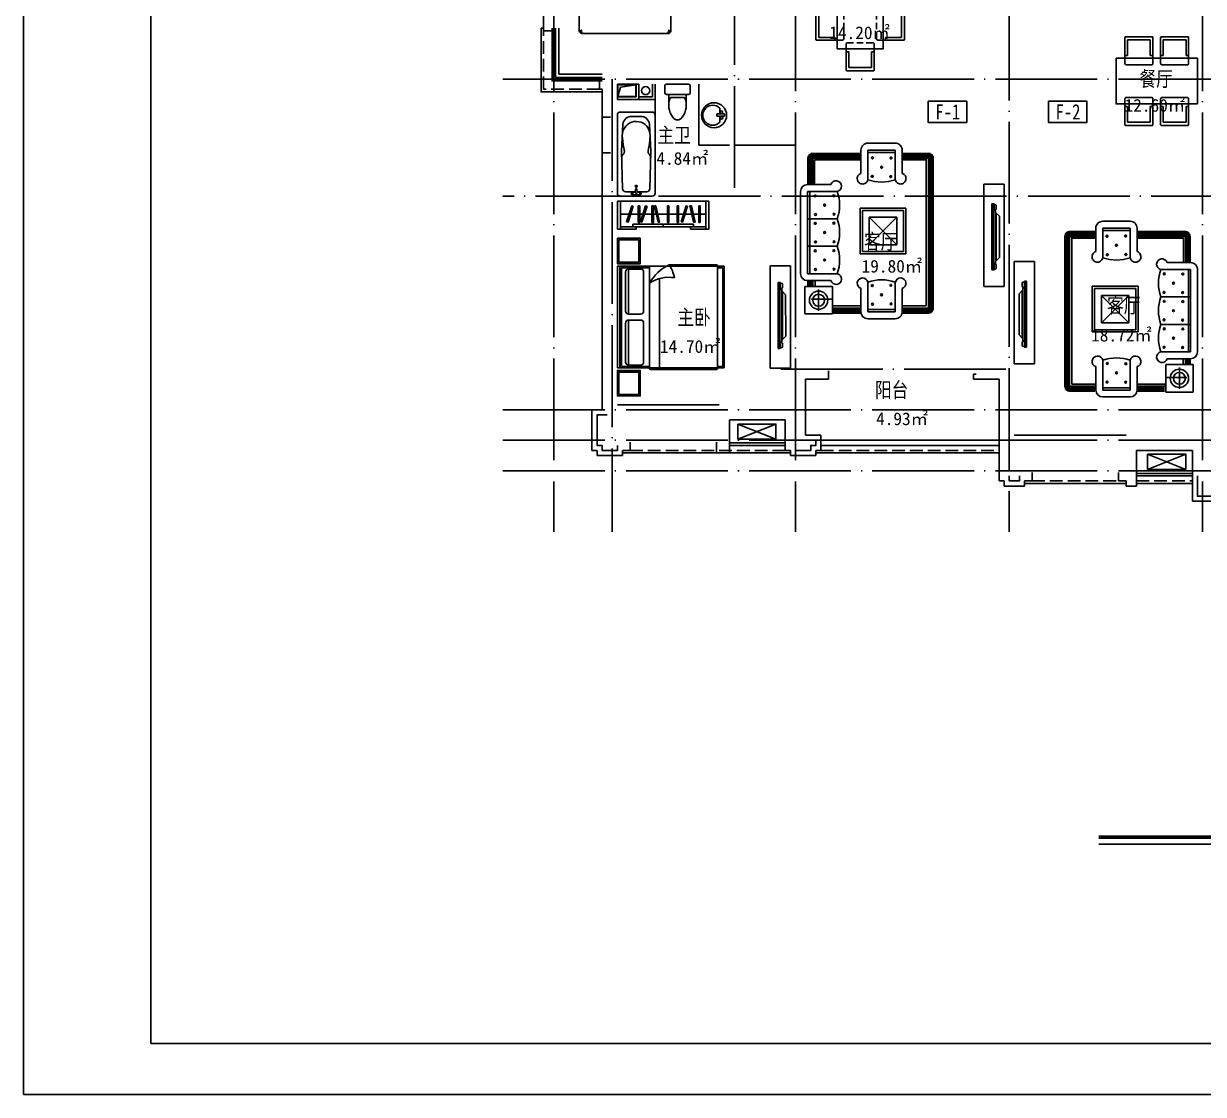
# Model space of a CAD drawing. Extents: x 12099 to 71499, y 175314 to 217314.
# Drawn here: x 12099 to 35287, y 175314 to 196367 of the extents above; entities that cross this region are included whole.
import ezdxf

# ---------------------------------------------------------------- set-up
doc = ezdxf.new("R2010")
doc.units = 0
doc.header["$LTSCALE"] = 1000
doc.header["$MEASUREMENT"] = 0
for name, pattern in [('CONTINOUS', [0]), ('DASH', [0.35, 0.25, -0.1]), ('DOTE', [2.42, 2, -0.2, 0.02, -0.2]), ('HIDDEN2', [0.1875, 0.125, -0.0625])]:
    doc.linetypes.add(name, pattern=pattern)
doc.layers.get('0').update_dxf_attribs({"linetype": 'CONTINUOUS'})
for name, color, linetype in [('03wall-立面线脚', 7, 'CONTINUOUS'), ('6', 6, 'CONTINUOUS'), ('DOTE', 8, 'DOTE'), ('J家具', 25, 'CONTINUOUS'), ('LM栏杆', 37, 'CONTINUOUS'), ('LM线角', 7, 'CONTINUOUS'), ('LVTRY', 6, 'CONTINUOUS'), ('PUB STRM', 4, 'CONTINUOUS'), ('TEXT', 7, 'CONTINUOUS'), ('WALL', 9, 'CONTINUOUS'), ('WINDOW', 4, 'CONTINUOUS'), ('yingwen', 7, 'CONTINUOUS'), ('保温层', 42, 'CONTINUOUS'), ('家具', 21, 'CONTINUOUS'), ('栏板线脚', 5, 'CONTINUOUS')]:
    doc.layers.add(name, color=color, linetype=linetype)
doc.layers.add('层建筑面积', color=6, linetype='CONTINUOUS', lineweight=30, plot=False)
doc.styles.add('-黑体', font='SIMHEI.TTF', dxfattribs={"width": 0.8})
doc.styles.add('DIM_FONT', font='SIMPLEX.shx', dxfattribs={"width": 0.8})
doc.styles.get("Standard").update_dxf_attribs({"font": 'GBENOR', "bigfont": 'GBCBIG'})

# ---------------------------------------------------------------- blocks, each defined once
blk = doc.blocks.new('A$C15E4124F')
at = {"layer": 'WALL'}
for p, q in [((420, 300), (0, 300)), ((0, 300), (0, 0)), ((420, 300), (50, 300)), ((50, 300), (50, 50)), ((410, 290), (60, 290)), ((60, 290), (60, 60)), ((60, 290), (356, 245)), ((356, 245), (410, 60)), ((410, 60), (410, 290)), ((420, 50), (420, 300)), ((420, 0), (420, 300)), ((0, 0), (420, 0)), ((50, 50), (420, 50)), ((60, 60), (410, 60))]:
    blk.add_line(p, q, dxfattribs=at)
blk = doc.blocks.new('x2')
at = {"layer": 'LVTRY'}
for p, q in [((-17, 113), (-140, 113)), ((-17, 205), (24, 205)), ((-17, 55), (-17, 205)), ((24, 55), (-17, 55)), ((24, 205), (24, 55)), ((140, 113), (24, 113))]:
    blk.add_line(p, q, dxfattribs=at)
for centre, radius in [((0, 0), 246), ((-51, 144), 26.7), ((61, 142), 26.7)]:
    blk.add_circle(centre, radius, dxfattribs=at)
blk.add_arc((0, -25), 197, 135.2527, 44.7473, dxfattribs=at)
at = {"layer": 'LVTRY', "style": 'DIM_FONT', "width": 0.8, "flags": 9}
for tag in ['YSIZE', 'XSIZE']:
    blk.add_attdef(tag, (5, 248), '', height=0.5, rotation=270, dxfattribs=at)
blk = doc.blocks.new('xstg')
at = {"layer": 'LVTRY'}
for p, q in [((55447, -47851), (55447, -46431)), ((55497, -46381), (56077, -46381)), ((56127, -46431), (56127, -47851)), ((56077, -47901), (55497, -47901)), ((55715, -47837), (55760, -47828)), ((55715, -47872), (55757, -47876)), ((55768, -47820), (55774, -47779)), ((55805, -47820), (55799, -47779)), ((55858, -47837), (55813, -47828)), ((55858, -47872), (55816, -47876))]:
    blk.add_line(p, q, dxfattribs=at)
blk.add_lwpolyline([(55868, -47824), (55973, -47824, 0.398606), (56033, -47767), (56052, -47091), (56027, -46602, 0.379596), (55862, -46459), (55711, -46459, 0.379596), (55546, -46602), (55522, -47091), (55540, -47767, 0.398606), (55600, -47824), (55767, -47824)], format="xyb", dxfattribs=at)
for points in [[(55534, -46810), (55535, -46827), (55537, -46844), (55539, -46862), (55540, -46879), (55542, -46896), (55543, -46912), (55545, -46926), (55546, -46940), (55548, -46952), (55549, -46962), (55551, -46972), (55552, -46980), (55553, -46987), (55554, -46993), (55555, -46999), (55557, -47005), (55558, -47010), (55559, -47015), (55560, -47020), (55562, -47025), (55563, -47030), (55564, -47035), (55565, -47041), (55566, -47046), (55567, -47052), (55568, -47057), (55569, -47063), (55570, -47069), (55571, -47074), (55572, -47080), (55572, -47085), (55572, -47090), (55573, -47095), (55573, -47100), (55572, -47104), (55572, -47108), (55571, -47111), (55571, -47115), (55570, -47118), (55568, -47121), (55567, -47125), (55565, -47128), (55564, -47131), (55562, -47134), (55560, -47136), (55558, -47139), (55556, -47142), (55554, -47144), (55551, -47147), (55549, -47149), (55547, -47151), (55545, -47153), (55543, -47155), (55541, -47157), (55539, -47159), (55538, -47161), (55536, -47163), (55535, -47166), (55533, -47168), (55532, -47171), (55531, -47174), (55530, -47178), (55529, -47182), (55528, -47187), (55527, -47192), (55526, -47198), (55526, -47204), (55525, -47211), (55524, -47215)], [(56039, -46810), (56038, -46827), (56036, -46844), (56035, -46862), (56033, -46879), (56031, -46896), (56030, -46912), (56028, -46926), (56027, -46940), (56025, -46952), (56024, -46962), (56022, -46972), (56021, -46980), (56020, -46987), (56019, -46993), (56018, -46999), (56016, -47005), (56015, -47010), (56014, -47015), (56013, -47020), (56012, -47025), (56010, -47030), (56009, -47035), (56008, -47041), (56007, -47046), (56006, -47052), (56005, -47057), (56004, -47063), (56003, -47069), (56002, -47074), (56001, -47080), (56001, -47085), (56001, -47090), (56000, -47095), (56000, -47100), (56001, -47104), (56001, -47108), (56002, -47111), (56002, -47115), (56003, -47118), (56005, -47121), (56006, -47125), (56008, -47128), (56009, -47131), (56011, -47134), (56013, -47136), (56015, -47139), (56017, -47142), (56019, -47144), (56022, -47147), (56024, -47149), (56026, -47151), (56028, -47153), (56030, -47155), (56032, -47157), (56034, -47159), (56036, -47161), (56037, -47163), (56038, -47166), (56040, -47168), (56041, -47171), (56042, -47174), (56043, -47178), (56044, -47182), (56045, -47187), (56046, -47192), (56047, -47198), (56048, -47204), (56048, -47211), (56049, -47218)], [(55806, -47824), (55868, -47824)]]:
    blk.add_lwpolyline(points, dxfattribs=at)
for centre, radius in [((55787, -47723), 17.6), ((55787, -47723), 11.6), ((55715, -47854), 12.6), ((55787, -47853), 9.88), ((55858, -47854), 12.6)]:
    blk.add_circle(centre, radius, dxfattribs=at)
for centre, radius, start, end in [((55497, -46431), 50, 90, 180), ((56077, -46431), 50, 0, 90), ((55787, -46802), 251, 11.3104, 169.3398), ((55497, -47851), 50, 180, 270), ((55715, -47854), 17.6, 90, 270), ((55787, -47577), 300, 264.3229, 275.6771), ((55758, -47819), 10, 280.2142, 351.7528), ((55787, -47779), 12.5, 0, 180), ((55815, -47819), 10, 188.2472, 259.7858), ((55858, -47854), 17.6, 270, 90), ((56077, -47851), 50, 270, 0)]:
    blk.add_arc(centre, radius, start, end, dxfattribs=at)
blk = doc.blocks.new('A$C492A1D14')
at = {"layer": 'J家具'}
for p, q in [((300, 0), (0, 750)), ((300, 750), (0, 0))]:
    blk.add_line(p, q, dxfattribs=at)
blk.add_lwpolyline([(0, 0), (0, 750), (300, 750), (300, 0)], close=True, dxfattribs=at)
blk = doc.blocks.new('6356345')
at = {"layer": 'J家具'}
for p, q in [((40182, -44473), (38382, -44473)), ((38382, -46423), (38382, -44473)), ((40182, -46423), (40182, -44473)), ((40432, -44723), (40266, -44723)), ((40432, -44723), (40432, -44557)), ((40432, -44723), (40598, -44723)), ((40432, -44723), (40432, -44889)), ((39357, -46473), (38432, -46473)), ((39357, -46473), (40132, -46473))]:
    blk.add_line(p, q, dxfattribs=at)
blk.add_lwpolyline([(40682, -44473), (40182, -44473), (40182, -44973), (40682, -44973)], close=True, dxfattribs=at)
for points in [[(38382, -46420), (38383, -46419), (38384, -46419), (38385, -46418), (38386, -46418), (38386, -46418), (38387, -46418), (38387, -46418), (38388, -46418), (38388, -46418), (38389, -46418), (38389, -46418), (38390, -46418), (38390, -46417), (38390, -46417), (38391, -46417), (38391, -46417), (38392, -46417), (38392, -46417), (38393, -46417), (38393, -46417), (38393, -46416), (38394, -46416), (38394, -46416), (38394, -46416)], [(38387, -46434), (38389, -46433), (38390, -46433), (38391, -46432), (38391, -46431), (38392, -46431), (38393, -46431), (38393, -46430), (38394, -46430), (38395, -46430), (38395, -46430), (38395, -46429), (38396, -46429), (38396, -46429), (38397, -46428), (38397, -46428), (38398, -46428), (38398, -46428), (38399, -46427), (38399, -46427), (38399, -46427), (38400, -46426), (38401, -46426), (38401, -46426), (38402, -46425), (38402, -46425), (38403, -46425), (38404, -46424), (38405, -46424), (38405, -46423), (38406, -46423), (38407, -46422), (38407, -46422), (38408, -46422), (38409, -46421), (38409, -46421), (38410, -46420), (38410, -46420), (38411, -46420), (38411, -46419), (38412, -46419), (38413, -46419), (38413, -46418), (38414, -46418), (38414, -46418), (38415, -46418), (38415, -46417), (38416, -46417), (38416, -46417), (38417, -46416), (38417, -46416), (38418, -46416), (38419, -46415), (38419, -46415), (38420, -46415), (38420, -46414), (38421, -46414), (38421, -46414), (38422, -46413), (38422, -46413), (38423, -46413), (38423, -46412), (38424, -46412), (38424, -46412), (38424, -46412), (38425, -46411), (38425, -46411), (38425, -46411), (38425, -46411), (38426, -46411), (38426, -46412), (38426, -46412), (38426, -46412), (38425, -46412), (38425, -46412), (38425, -46413), (38424, -46413), (38423, -46413), (38423, -46414), (38422, -46414), (38422, -46415), (38421, -46416), (38421, -46416), (38421, -46417), (38420, -46418), (38420, -46419), (38419, -46419), (38419, -46420), (38418, -46420), (38418, -46421), (38417, -46421), (38416, -46421), (38416, -46422), (38415, -46422), (38414, -46422), (38413, -46422), (38412, -46423), (38412, -46423), (38411, -46423), (38410, -46424), (38409, -46424), (38408, -46425), (38407, -46425), (38407, -46426), (38406, -46426), (38405, -46427), (38404, -46427), (38403, -46427), (38402, -46427), (38401, -46428), (38400, -46428), (38399, -46428), (38398, -46428), (38398, -46428), (38397, -46429), (38397, -46429), (38396, -46429), (38396, -46429), (38395, -46430), (38395, -46430), (38395, -46430), (38394, -46430), (38394, -46431), (38394, -46431), (38393, -46431), (38393, -46432), (38393, -46432), (38392, -46433), (38392, -46433), (38391, -46433), (38391, -46434), (38390, -46434), (38390, -46435), (38389, -46435), (38389, -46436), (38388, -46437), (38387, -46437)], [(38410, -46468), (38411, -46466), (38412, -46464), (38412, -46462), (38413, -46460), (38413, -46459), (38413, -46458), (38414, -46457), (38414, -46455), (38414, -46454), (38414, -46453), (38415, -46452), (38415, -46451), (38416, -46450), (38416, -46449), (38417, -46447), (38417, -46446)], [(38426, -46430), (38425, -46436), (38424, -46440), (38423, -46444), (38422, -46446), (38422, -46448), (38421, -46449), (38421, -46450), (38421, -46451), (38420, -46451), (38420, -46452), (38420, -46452), (38420, -46453), (38420, -46454), (38420, -46454), (38420, -46455), (38420, -46456), (38419, -46456), (38419, -46457), (38419, -46458), (38419, -46460), (38419, -46462), (38418, -46464), (38418, -46467), (38417, -46471)], [(38426, -46430), (38428, -46429), (38429, -46431), (38429, -46431), (38428, -46439), (38427, -46443), (38426, -46444), (38427, -46448), (38424, -46454), (38424, -46457), (38427, -46460), (38428, -46463), (38428, -46465), (38428, -46473), (38428, -46472)], [(38446, -46459), (38447, -46460), (38447, -46462), (38447, -46464), (38447, -46466), (38448, -46468), (38448, -46470), (38448, -46471), (38448, -46473)], [(40118, -46459), (40117, -46460), (40117, -46462), (40116, -46464), (40116, -46466), (40116, -46468), (40116, -46470), (40116, -46471), (40116, -46473)], [(40138, -46430), (40136, -46429), (40135, -46431), (40135, -46431), (40136, -46439), (40136, -46443), (40138, -46444), (40137, -46448), (40140, -46454), (40140, -46457), (40137, -46460), (40136, -46463), (40136, -46465), (40136, -46473), (40136, -46472)], [(40176, -46434), (40175, -46433), (40174, -46433), (40173, -46432), (40172, -46431), (40171, -46431), (40171, -46431), (40170, -46430), (40170, -46430), (40169, -46430), (40169, -46430), (40168, -46429), (40168, -46429), (40167, -46429), (40167, -46428), (40166, -46428), (40166, -46428), (40166, -46428), (40165, -46427), (40165, -46427), (40164, -46427), (40164, -46426), (40163, -46426), (40163, -46426), (40162, -46425), (40161, -46425), (40161, -46425), (40160, -46424), (40159, -46424), (40158, -46423), (40158, -46423), (40157, -46422), (40156, -46422), (40156, -46422), (40155, -46421), (40154, -46421), (40154, -46420), (40153, -46420), (40153, -46420), (40152, -46419), (40152, -46419), (40151, -46419), (40151, -46418), (40150, -46418), (40150, -46418), (40149, -46418), (40148, -46417), (40148, -46417), (40147, -46417), (40147, -46416), (40146, -46416), (40146, -46416), (40145, -46415), (40144, -46415), (40144, -46415), (40143, -46414), (40143, -46414), (40142, -46414), (40142, -46413), (40141, -46413), (40141, -46413), (40141, -46412), (40140, -46412), (40140, -46412), (40139, -46412), (40139, -46411), (40139, -46411), (40138, -46411), (40138, -46411), (40138, -46411), (40138, -46412), (40138, -46412), (40138, -46412), (40138, -46412), (40139, -46412), (40139, -46413), (40140, -46413), (40140, -46413), (40141, -46414), (40141, -46414), (40142, -46415), (40142, -46416), (40143, -46416), (40143, -46417), (40143, -46418), (40144, -46419), (40144, -46419), (40145, -46420), (40145, -46420), (40146, -46421), (40147, -46421), (40147, -46421), (40148, -46422), (40149, -46422), (40150, -46422), (40150, -46422), (40151, -46423), (40152, -46423), (40153, -46423), (40154, -46424), (40155, -46424), (40155, -46425), (40156, -46425), (40157, -46426), (40158, -46426), (40159, -46427), (40160, -46427), (40161, -46427), (40162, -46427), (40163, -46428), (40164, -46428), (40165, -46428), (40165, -46428), (40166, -46428), (40167, -46429), (40167, -46429), (40168, -46429), (40168, -46429), (40168, -46430), (40169, -46430), (40169, -46430), (40170, -46430), (40170, -46431), (40170, -46431), (40170, -46431), (40171, -46432), (40171, -46432), (40172, -46433), (40172, -46433), (40172, -46433), (40173, -46434), (40173, -46434), (40174, -46435), (40174, -46435), (40175, -46436), (40176, -46437), (40176, -46437)], [(40138, -46430), (40139, -46436), (40140, -46440), (40141, -46444), (40141, -46446), (40142, -46448), (40142, -46449), (40143, -46450), (40143, -46451), (40143, -46451), (40143, -46452), (40144, -46452), (40144, -46453), (40144, -46454), (40144, -46454), (40144, -46455), (40144, -46456), (40144, -46456), (40144, -46457), (40145, -46458), (40145, -46460), (40145, -46462), (40146, -46464), (40146, -46467), (40147, -46471)], [(40154, -46468), (40153, -46466), (40152, -46464), (40152, -46462), (40151, -46460), (40151, -46459), (40150, -46458), (40150, -46457), (40150, -46455), (40150, -46454), (40149, -46453), (40149, -46452), (40149, -46451), (40148, -46450), (40148, -46449), (40147, -46447), (40146, -46446)], [(40182, -46420), (40181, -46419), (40180, -46419), (40179, -46418), (40178, -46418), (40177, -46418), (40177, -46418), (40176, -46418), (40176, -46418), (40175, -46418), (40175, -46418), (40175, -46418), (40174, -46418), (40174, -46417), (40173, -46417), (40173, -46417), (40172, -46417), (40172, -46417), (40171, -46417), (40171, -46417), (40171, -46417), (40170, -46416), (40170, -46416), (40170, -46416), (40170, -46416)]]:
    blk.add_lwpolyline(points, dxfattribs=at)
for radius in [110, 44]:
    blk.add_circle((40432, -44723), radius, dxfattribs=at)
for centre, radius, start, end in [((38509, -44437), 75.8, 227.8595, 271.8012), ((38282, -44567), 192, 358.3923, 22.6023), ((38509, -44437), 85.7, 247.5713, 271.8012), ((38282, -44567), 201, 358.3923, 14.5516), ((38771, -46737), 2239, 83.341, 96.6479), ((38771, -46738), 2230, 83.3352, 96.6537), ((39031, -44375), 138, 268.4473, 311.5839), ((39031, -44375), 147, 268.4473, 299.8513), ((39333, -44557), 235, 166.7699, 183.4755), ((39333, -44557), 225, 159.515, 183.4755), ((39533, -44375), 138, 228.4161, 271.5527), ((39231, -44557), 225, 356.5245, 20.485), ((39533, -44375), 147, 240.1487, 271.5527), ((39231, -44557), 235, 356.5245, 13.2301), ((39793, -46737), 2239, 83.3521, 96.659), ((39793, -46738), 2230, 83.3463, 96.6648), ((40054, -44437), 75.8, 268.1988, 312.1405), ((40054, -44437), 85.7, 268.1988, 292.4287), ((40282, -44567), 201, 165.4484, 181.6077), ((40282, -44567), 192, 157.3977, 181.6077), ((39556, -44722), 1093, 172.1489, 187.8511), ((39556, -44722), 1083, 172.1489, 187.8511), ((38598, -45242), 720, 48.377, 89.8956), ((38756, -45086), 548, 55.6185, 89.9122), ((37845, -44716), 1261, 353.426, 6.574), ((37845, -44716), 1271, 353.426, 6.574), ((40718, -44716), 1271, 173.426, 186.574), ((40718, -44716), 1261, 173.426, 186.574), ((39966, -45242), 720, 90.1044, 131.623), ((39807, -45086), 548, 90.0878, 124.3815), ((39008, -44722), 1083, 352.1489, 7.8511), ((39008, -44722), 1093, 352.1489, 7.8511), ((39432, -47684), 2746, 91.5092, 112.4921), ((38282, -44866), 192, 337.3977, 358.3923), ((38509, -44995), 75.8, 88.1988, 132.1405), ((39432, -46274), 1337, 93.4677, 136.0062), ((38282, -44866), 201, 345.4484, 358.3923), ((38509, -44995), 85.7, 88.1988, 112.4287), ((38764, -44571), 339, 220.8277, 269.4443), ((38771, -42695), 2239, 263.3521, 276.659), ((38771, -42695), 2230, 263.3463, 276.6648), ((39031, -45057), 147, 60.1487, 91.5527), ((39031, -45057), 138, 48.4161, 91.5527), ((39333, -44875), 235, 176.5245, 193.2301), ((39333, -44875), 225, 176.5245, 200.485), ((39290, -46946), 2008, 63.6314, 88.1806), ((39284, -45941), 1005, 36.3787, 85.5358), ((39231, -44875), 225, 339.515, 3.4755), ((39533, -45057), 138, 88.4473, 131.5839), ((39231, -44875), 235, 346.7699, 3.4755), ((39533, -45057), 147, 88.4473, 119.8513), ((39793, -42695), 2239, 263.341, 276.6479), ((39793, -42695), 2230, 263.3352, 276.6537), ((39799, -44571), 339, 270.5557, 319.1723), ((40054, -44995), 85.7, 67.5713, 91.8012), ((40054, -44995), 75.8, 47.8595, 91.8012), ((40282, -44866), 201, 181.6077, 194.5516), ((40282, -44866), 192, 181.6077, 202.6023), ((38376, -45269), 122, 320.929, 87.3035), ((40188, -45269), 122, 92.6965, 219.071), ((38432, -46423), 50, 180, 270), ((40132, -46423), 50, 270, 360)]:
    blk.add_arc(centre, radius, start, end, dxfattribs=at)
blk = doc.blocks.new('$PLAN$00001613')
for p, q in [((-260, -140), (-260, 140)), ((-200, 170), (-200, -170))]:
    blk.add_line(p, q)
blk.add_lwpolyline([(-430, -170), (-200, -170), (-200, -220, 0.414214), (-170, -250), (-30, -250, 0.414214), (0, -220), (0, 220, 0.414214), (-30, 250), (-170, 250, 0.414214), (-200, 220), (-200, 170), (-430, 170)], format="xyb")
for centre, radius, start, end in [((-590, 0), 110, 123.4509, 236.5491), ((-413, -227), 398, 67.4505, 126.6381), ((-413, 227), 398, 233.3619, 292.5495)]:
    blk.add_arc(centre, radius, start, end)
blk = doc.blocks.new('_C44FON')
for p, q in [((-550, 0), (0, 0)), ((0, -1500), (0, 0)), ((-550, -305), (-550, 0)), ((-550, -49), (0, -49)), ((-501, -1451), (-501, -49)), ((-417, -144), (-91, -144)), ((-417, -144), (-417, -169)), ((-417, -169), (-91, -169)), ((-254, -49), (-254, -1451)), ((-91, -144), (-91, -169)), ((-501, -305), (-550, -305)), ((-451, -255), (-501, -255)), ((-451, -1245), (-451, -255)), ((-409, -228), (-414, -252)), ((-414, -252), (-94, -312)), ((-411, -435), (-96, -352)), ((-409, -228), (-89, -287)), ((-405, -458), (-90, -376)), ((-96, -352), (-90, -376)), ((-89, -287), (-94, -312)), ((-417, -497), (-417, -522)), ((-417, -497), (-91, -497)), ((-417, -522), (-91, -522)), ((-411, -435), (-405, -458)), ((-91, -497), (-91, -522)), ((-451, -750), (-501, -750)), ((-417, -657), (-417, -682)), ((-417, -657), (-91, -657)), ((-417, -682), (-91, -682)), ((-91, -657), (-91, -682)), ((-417, -911), (-417, -936)), ((-417, -911), (-91, -911)), ((-417, -936), (-91, -936)), ((-409, -810), (-414, -834)), ((-414, -834), (-94, -894)), ((-409, -810), (-89, -870)), ((-89, -870), (-94, -894)), ((-91, -911), (-91, -936)), ((-417, -1134), (-91, -1134)), ((-417, -1134), (-417, -1159)), ((-417, -1159), (-91, -1159)), ((-411, -1098), (-96, -1015)), ((-411, -1098), (-405, -1122)), ((-405, -1122), (-90, -1039)), ((-96, -1015), (-90, -1039)), ((-91, -1134), (-91, -1159)), ((-550, -1500), (-550, -1195)), ((-501, -1195), (-550, -1195)), ((-451, -1245), (-501, -1245)), ((-411, -1325), (-96, -1242)), ((-411, -1325), (-405, -1349)), ((-405, -1349), (-90, -1266)), ((-96, -1242), (-90, -1266)), ((-550, -1451), (0, -1451)), ((-550, -1500), (0, -1500))]:
    blk.add_line(p, q)
at = {"style": 'DIM_FONT', "width": 0.8, "flags": 9}
for tag in ['XSIZE', 'YSIZE']:
    blk.add_attdef(tag, (0, 0), '', height=0.5, dxfattribs=at)
blk = doc.blocks.new('SF-2')
at = {"layer": 'J家具'}
for p, q in [((-400, 2275), (-400, 262)), ((-400, 2275), (0, 2275)), ((0, 262), (0, 2275)), ((-202, 1940), (-247, 1923)), ((-247, 1923), (-247, 1842)), ((-157, 1947), (-202, 1947)), ((-202, 1947), (-202, 1940)), ((-202, 1940), (-202, 1825)), ((-181, 1947), (-181, 1817)), ((-157, 1947), (-157, 1817)), ((-245, 1769), (-307, 1704)), ((-307, 896), (-307, 1704)), ((-202, 1825), (-247, 1842)), ((-232, 1769), (-245, 1769)), ((-245, 831), (-245, 1769)), ((-232, 1817), (-157, 1817)), ((-232, 1769), (-232, 1817)), ((-232, 831), (-232, 1769)), ((-202, 1825), (-202, 1817)), ((-157, 1817), (-202, 1817)), ((-194, 782), (-194, 1817)), ((-157, 782), (-157, 1817)), ((-245, 831), (-307, 896)), ((-202, 775), (-247, 758)), ((-247, 677), (-247, 758)), ((-232, 831), (-245, 831)), ((-232, 782), (-232, 831)), ((-232, 782), (-157, 782)), ((-157, 782), (-202, 782)), ((-202, 775), (-202, 782)), ((-202, 660), (-202, 775)), ((-181, 652), (-181, 782)), ((-157, 652), (-157, 782)), ((-202, 660), (-247, 677)), ((-202, 652), (-202, 660)), ((-157, 652), (-202, 652)), ((-400, 262), (0, 262))]:
    blk.add_line(p, q, dxfattribs=at)
blk = doc.blocks.new('SSS')
at = {"layer": 'J家具'}
for p, q in [((70, 2560), (70, 2020)), ((610, 2560), (70, 2560)), ((610, 2020), (610, 2560)), ((648, 2447), (648, 2555)), ((675, 2447), (675, 2555)), ((702, 2447), (702, 2555)), ((729, 2447), (729, 2555)), ((756, 2447), (756, 2555)), ((783, 2447), (783, 2555)), ((810, 2447), (810, 2555)), ((837, 2447), (837, 2555)), ((864, 2447), (864, 2555)), ((891, 2447), (891, 2555)), ((918, 2447), (918, 2555)), ((945, 2447), (945, 2555)), ((972, 2447), (972, 2555)), ((999, 2447), (999, 2555)), ((1026, 2447), (1026, 2555)), ((1053, 2447), (1053, 2555)), ((1080, 2447), (1080, 2555)), ((1107, 2447), (1107, 2555)), ((1134, 2447), (1134, 2555)), ((1161, 2447), (1161, 2555)), ((1307, 2655), (1847, 2655)), ((2013, 2447), (2013, 2555)), ((2040, 2447), (2040, 2555)), ((2067, 2447), (2067, 2555)), ((2094, 2447), (2094, 2555)), ((2121, 2447), (2121, 2555)), ((2148, 2447), (2148, 2555)), ((2175, 2447), (2175, 2555)), ((2202, 2447), (2202, 2555)), ((2229, 2447), (2229, 2555)), ((2256, 2447), (2256, 2555)), ((2283, 2447), (2283, 2555)), ((2310, 2447), (2310, 2555)), ((2337, 2447), (2337, 2555)), ((2364, 2447), (2364, 2555)), ((2391, 2447), (2391, 2555)), ((2418, 2447), (2418, 2555)), ((2445, 2447), (2445, 2555)), ((2472, 2447), (2472, 2555)), ((2499, 2447), (2499, 2555)), ((2499, 2447), (2527, 2552)), ((340, 2499), (340, 2079)), ((610, 2447), (1172, 2447)), ((610, 2402), (1172, 2402)), ((1172, 2520), (1172, 2060)), ((1307, 2520), (1307, 1935)), ((1307, 2520), (1847, 2520)), ((1307, 2475), (1847, 2475)), ((1847, 2520), (1847, 1935)), ((1982, 2520), (1982, 2060)), ((1982, 2447), (2499, 2447)), ((1982, 2402), (2454, 2402)), ((2454, 2402), (2454, -497)), ((2499, 2447), (2559, 2537)), ((2499, 2447), (2585, 2513)), ((2499, 2447), (2601, 2482)), ((2499, 2447), (2607, 2447)), ((2499, 2447), (2499, -608)), ((2499, 2428), (2607, 2428)), ((2499, 2401), (2607, 2401)), ((2499, 2374), (2607, 2374)), ((2499, 2347), (2607, 2347)), ((2499, 2320), (2607, 2320)), ((408, 2271), (197, 2271)), ((408, 2271), (618, 2271)), ((2499, 2293), (2607, 2293)), ((2499, 2266), (2607, 2266)), ((2499, 2239), (2607, 2239)), ((2499, 2212), (2607, 2212)), ((2499, 2185), (2607, 2185)), ((2499, 2158), (2607, 2158)), ((2499, 2131), (2607, 2131)), ((2499, 2104), (2607, 2104)), ((610, 2020), (70, 2020)), ((224, 1989), (116, 1989)), ((224, 1966), (116, 1966)), ((224, 1939), (116, 1939)), ((224, 1912), (116, 1912)), ((120, 1905), (581, 1905)), ((224, 1905), (224, 2020)), ((269, 1905), (269, 2020)), ((2499, 2077), (2607, 2077)), ((2499, 2050), (2607, 2050)), ((2499, 2023), (2607, 2023)), ((2499, 1996), (2607, 1996)), ((2499, 1969), (2607, 1969)), ((2499, 1942), (2607, 1942)), ((2499, 1915), (2607, 1915)), ((2499, 1888), (2607, 1888)), ((2499, 1861), (2607, 1861)), ((-15, 150), (-15, 1770)), ((120, 150), (120, 1770)), ((120, 1770), (705, 1770)), ((165, 150), (165, 1770)), ((2499, 1834), (2607, 1834)), ((2499, 1807), (2607, 1807)), ((2499, 1780), (2607, 1780)), ((2499, 1753), (2607, 1753)), ((2499, 1726), (2607, 1726)), ((2499, 1699), (2607, 1699)), ((2499, 1672), (2607, 1672)), ((2499, 1645), (2607, 1645)), ((2499, 1618), (2607, 1618)), ((2499, 1591), (2607, 1591)), ((2499, 1564), (2607, 1564)), ((2499, 1537), (2607, 1537)), ((2499, 1510), (2607, 1510)), ((2499, 1483), (2607, 1483)), ((2499, 1456), (2607, 1456)), ((2499, 1429), (2607, 1429)), ((2499, 1402), (2607, 1402)), ((120, 1230), (705, 1230)), ((1154, 1379), (1154, 479)), ((2054, 1379), (1154, 1379)), ((1199, 1334), (1199, 524)), ((2009, 1334), (1199, 1334)), ((1334, 1199), (1334, 659)), ((1874, 1199), (1334, 1199)), ((1334, 1199), (1874, 659)), ((1334, 659), (1874, 1199)), ((1874, 659), (1874, 1199)), ((2009, 524), (2009, 1334)), ((2054, 479), (2054, 1379)), ((2499, 1375), (2607, 1375)), ((2499, 1348), (2607, 1348)), ((2499, 1321), (2607, 1321)), ((2499, 1294), (2607, 1294)), ((2499, 1267), (2607, 1267)), ((2499, 1240), (2607, 1240)), ((2499, 1213), (2607, 1213)), ((2499, 1186), (2607, 1186)), ((2499, 1159), (2607, 1159)), ((2499, 1132), (2607, 1132)), ((2499, 1105), (2607, 1105)), ((2499, 1078), (2607, 1078)), ((2499, 1051), (2607, 1051)), ((2499, 1024), (2607, 1024)), ((2499, 997), (2607, 997)), ((2499, 970), (2607, 970)), ((2499, 943), (2607, 943)), ((2499, 916), (2607, 916)), ((2499, 889), (2607, 889)), ((2499, 862), (2607, 862)), ((2499, 835), (2607, 835)), ((2499, 808), (2607, 808)), ((2499, 781), (2607, 781)), ((2499, 754), (2607, 754)), ((2499, 727), (2607, 727)), ((2499, 700), (2607, 700)), ((705, 690), (120, 690)), ((1154, 479), (2054, 479)), ((1199, 524), (2009, 524)), ((1334, 659), (1874, 659)), ((2499, 673), (2607, 673)), ((2499, 646), (2607, 646)), ((2499, 619), (2607, 619)), ((2499, 592), (2607, 592)), ((2499, 565), (2607, 565)), ((2499, 538), (2607, 538)), ((2499, 511), (2607, 511)), ((2499, 484), (2607, 484)), ((2499, 457), (2607, 457)), ((2499, 430), (2607, 430)), ((2499, 403), (2607, 403)), ((2499, 376), (2607, 376)), ((2499, 349), (2607, 349)), ((2499, 322), (2607, 322)), ((2499, 295), (2607, 295)), ((2499, 268), (2607, 268)), ((2499, 241), (2607, 241)), ((705, 150), (120, 150)), ((120, 15), (581, 15)), ((224, -500), (224, 15)), ((258, -467), (258, 15)), ((2499, 214), (2607, 214)), ((2499, 187), (2607, 187)), ((2499, 160), (2607, 160)), ((2499, 133), (2607, 133)), ((2499, 106), (2607, 106)), ((2499, 79), (2607, 79)), ((2499, 52), (2607, 52)), ((2499, 25), (2607, 25)), ((224, -5), (116, -5)), ((224, -32), (116, -32)), ((224, -59), (116, -59)), ((224, -86), (116, -86)), ((224, -113), (116, -113)), ((224, -140), (116, -140)), ((224, -167), (116, -167)), ((224, -194), (116, -194)), ((224, -221), (116, -221)), ((1172, -662), (1172, -201)), ((1307, -662), (1307, -77)), ((1847, -662), (1847, -77)), ((1982, -662), (1982, -201)), ((2499, -2), (2607, -2)), ((2499, -29), (2607, -29)), ((2499, -56), (2607, -56)), ((2499, -83), (2607, -83)), ((2499, -110), (2607, -110)), ((2499, -137), (2607, -137)), ((2499, -164), (2607, -164)), ((2499, -191), (2607, -191)), ((2499, -218), (2607, -218)), ((224, -248), (116, -248)), ((224, -275), (116, -275)), ((224, -302), (116, -302)), ((224, -329), (116, -329)), ((224, -356), (116, -356)), ((224, -383), (116, -383)), ((224, -410), (116, -410)), ((224, -437), (116, -437)), ((2499, -245), (2607, -245)), ((2499, -272), (2607, -272)), ((2499, -299), (2607, -299)), ((2499, -326), (2607, -326)), ((2499, -353), (2607, -353)), ((2499, -380), (2607, -380)), ((2499, -407), (2607, -407)), ((2499, -434), (2607, -434)), ((2499, -434), (2607, -434)), ((2499, -461), (2607, -461)), ((2499, -461), (2607, -461)), ((224, -464), (116, -464)), ((224, -491), (116, -491)), ((224, -500), (116, -500)), ((224, -500), (122, -535)), ((224, -500), (139, -566)), ((224, -500), (164, -590)), ((224, -500), (196, -605)), ((1172, -500), (224, -500)), ((224, -500), (224, -608)), ((234, -500), (234, -608)), ((243, -500), (243, -608)), ((1172, -467), (258, -467)), ((270, -500), (270, -608)), ((297, -500), (297, -608)), ((324, -500), (324, -608)), ((351, -500), (351, -608)), ((378, -500), (378, -608)), ((405, -500), (405, -608)), ((432, -500), (432, -608)), ((459, -500), (459, -608)), ((486, -500), (486, -608)), ((513, -500), (513, -608)), ((540, -500), (540, -608)), ((567, -500), (567, -608)), ((594, -500), (594, -608)), ((621, -500), (621, -608)), ((648, -500), (648, -608)), ((675, -500), (675, -608)), ((702, -500), (702, -608)), ((729, -500), (729, -608)), ((756, -500), (756, -608)), ((783, -500), (783, -608)), ((810, -500), (810, -608)), ((837, -500), (837, -608)), ((864, -500), (864, -608)), ((891, -500), (891, -608)), ((918, -500), (918, -608)), ((945, -500), (945, -608)), ((972, -500), (972, -608)), ((999, -500), (999, -608)), ((1026, -500), (1026, -608)), ((1053, -500), (1053, -608)), ((1080, -500), (1080, -608)), ((1107, -500), (1107, -608)), ((1134, -500), (1134, -608)), ((1161, -500), (1161, -608)), ((1307, -617), (1847, -617)), ((1307, -662), (1847, -662)), ((2454, -467), (1982, -467)), ((1982, -500), (2499, -500)), ((2013, -500), (2013, -608)), ((2040, -500), (2040, -608)), ((2067, -500), (2067, -608)), ((2094, -500), (2094, -608)), ((2121, -500), (2121, -608)), ((2148, -500), (2148, -608)), ((2175, -500), (2175, -608)), ((2202, -500), (2202, -608)), ((2229, -500), (2229, -608)), ((2256, -500), (2256, -608)), ((2283, -500), (2283, -608)), ((2310, -500), (2310, -608)), ((2337, -500), (2337, -608)), ((2364, -500), (2364, -608)), ((2391, -500), (2391, -608)), ((2418, -500), (2418, -608)), ((2445, -500), (2445, -608)), ((2472, -500), (2472, -608)), ((2499, -485), (2607, -485)), ((2499, -500), (2607, -500)), ((2499, -500), (2601, -535)), ((2499, -500), (2499, -608)), ((2499, -500), (2527, -605)), ((2499, -500), (2559, -590)), ((2499, -500), (2585, -566)), ((1307, -797), (1847, -797))]:
    blk.add_line(p, q, dxfattribs=at)
for points in [[(1307, -77), (1301, -58), (1292, -40), (1279, -25), (1263, -12), (1245, -2), (1226, 4), (1206, 6), (1186, 4), (1166, -1), (1148, -10), (1132, -22), (1119, -37), (1108, -54), (1101, -73), (1098, -93), (1099, -113), (1103, -133), (1111, -152), (1123, -168), (1137, -182), (1154, -194), (1172, -201)], [(1982, -201), (2001, -194), (2018, -182), (2032, -168), (2044, -152), (2052, -133), (2056, -113), (2057, -93), (2054, -73), (2047, -54), (2036, -37), (2023, -22), (2007, -10), (1989, -1), (1969, 4), (1949, 6), (1929, 4), (1910, -2), (1892, -12), (1876, -25), (1863, -40), (1854, -58), (1847, -77)], [(1847, -77), (1714, -43), (1577, -31), (1441, -43), (1307, -77)], [(1172, -662), (1175, -689), (1183, -714), (1195, -737), (1212, -758), (1232, -775), (1256, -787), (1281, -795), (1307, -797)], [(1847, -797), (1871, -795), (1894, -789), (1915, -779), (1934, -766), (1951, -749), (1964, -730), (1974, -708), (1980, -686), (1982, -662)]]:
    blk.add_lwpolyline(points, dxfattribs=at)
for points in [[(1411, -142), (1410, -138), (1408, -135), (1406, -132), (1403, -130), (1400, -128), (1397, -127), (1393, -127), (1390, -127), (1387, -128), (1383, -130), (1381, -132), (1378, -134), (1377, -137), (1375, -141), (1375, -144), (1375, -148), (1376, -151), (1378, -154), (1380, -157), (1383, -159), (1386, -161), (1389, -162), (1393, -163), (1396, -162), (1399, -162), (1403, -160), (1405, -158), (1408, -155), (1409, -152), (1411, -149), (1411, -145)], [(1775, -137), (1774, -134), (1773, -131), (1771, -128), (1768, -126), (1765, -124), (1761, -123), (1758, -122), (1754, -123), (1751, -123), (1748, -125), (1745, -127), (1743, -130), (1741, -133), (1740, -136), (1739, -140), (1740, -143), (1741, -147), (1742, -150), (1744, -153), (1747, -155), (1750, -157), (1754, -158), (1757, -158), (1761, -158), (1764, -157), (1767, -155), (1770, -153), (1772, -151), (1774, -148), (1775, -144), (1775, -141)], [(1595, -322), (1594, -318), (1593, -315), (1591, -312), (1588, -310), (1585, -308), (1581, -307), (1578, -307), (1574, -307), (1571, -308), (1568, -310), (1565, -312), (1563, -314), (1561, -317), (1560, -321), (1559, -324), (1560, -328), (1561, -331), (1562, -334), (1564, -337), (1567, -339), (1570, -341), (1574, -342), (1577, -343), (1581, -342), (1584, -342), (1587, -340), (1590, -338), (1592, -335), (1594, -332), (1595, -329), (1595, -325)], [(1415, -506), (1414, -503), (1413, -500), (1411, -497), (1408, -495), (1405, -493), (1401, -492), (1398, -491), (1394, -492), (1391, -492), (1388, -494), (1385, -496), (1383, -499), (1381, -502), (1380, -505), (1379, -509), (1380, -512), (1381, -516), (1382, -519), (1384, -522), (1387, -524), (1390, -526), (1394, -527), (1397, -527), (1401, -527), (1404, -526), (1407, -524), (1410, -522), (1412, -520), (1414, -517), (1415, -513), (1415, -510)], [(1780, -502), (1779, -498), (1777, -495), (1775, -492), (1772, -490), (1769, -488), (1766, -487), (1762, -487), (1759, -487), (1756, -488), (1752, -490), (1750, -492), (1747, -494), (1746, -497), (1744, -501), (1744, -504), (1744, -508), (1745, -511), (1747, -514), (1749, -517), (1752, -519), (1755, -521), (1758, -522), (1762, -523), (1765, -522), (1768, -522), (1772, -520), (1774, -518), (1777, -515), (1778, -512), (1780, -509), (1780, -505)]]:
    blk.add_lwpolyline(points, close=True, dxfattribs=at)
for centre, radius in [((340, 2290), 180), ((340, 2290), 117), ((1397, 2367), 18), ((1762, 2363), 18), ((1577, 2183), 18), ((1393, 2003), 18), ((1757, 1998), 18), ((278, 1685), 18), ((642, 1680), 18), ((458, 1500), 18), ((273, 1320), 18), ((278, 1145), 18), ((638, 1316), 18), ((458, 960), 18), ((642, 1140), 18), ((273, 780), 18), ((638, 776), 18), ((278, 605), 18), ((642, 600), 18), ((273, 240), 18), ((458, 420), 18), ((638, 236), 18)]:
    blk.add_circle(centre, radius, dxfattribs=at)
for centre, radius, start, end in [((1307, 2520), 135, 90, 180), ((1847, 2520), 135, 360, 90), ((120, 1770), 135, 90, 180), ((683, 1874), 106, 282.4066, 162.795), ((1204, 1958), 106, 107.205, 347.5934), ((1577, 2699), 810, 250.5288, 289.4712), ((1951, 1958), 106, 192.4066, 72.795), ((-58, 1500), 810, 340.5288, 19.4712), ((-58, 960), 810, 340.5288, 19.4712), ((-58, 420), 810, 340.5288, 19.4712), ((120, 150), 135, 180, 270), ((683, 47), 106, 197.205, 77.5934)]:
    blk.add_arc(centre, radius, start, end, dxfattribs=at)
blk = doc.blocks.new('345245')
at = {"layer": 'J家具'}
for p, q in [((462773, -1440), (463223, -1440)), ((462773, -1440), (462773, -1750)), ((463223, -1440), (463223, -1750)), ((462773, -1750), (462723, -1750)), ((462723, -1750), (462723, -1800)), ((463223, -1750), (463273, -1750)), ((463273, -1750), (463273, -1800)), ((462188, -2032), (462188, -2482)), ((462188, -2032), (462498, -2032)), ((462498, -2032), (462498, -1982)), ((462498, -1982), (462548, -1982)), ((463498, -1982), (463448, -1982)), ((463498, -2032), (463498, -1982)), ((463808, -2032), (463498, -2032)), ((463808, -2032), (463808, -2482)), ((462188, -2482), (462498, -2482)), ((462498, -2482), (462498, -2532)), ((462498, -2532), (462548, -2532)), ((463498, -2532), (463448, -2532)), ((463808, -2482), (463498, -2482)), ((463498, -2482), (463498, -2532)), ((462188, -3186), (462188, -2736)), ((462188, -2736), (462498, -2736)), ((462498, -2736), (462498, -2686)), ((462498, -2686), (462548, -2686)), ((463498, -2686), (463448, -2686)), ((463498, -2736), (463498, -2686)), ((463808, -2736), (463498, -2736)), ((463808, -3186), (463808, -2736)), ((462188, -3186), (462498, -3186)), ((462498, -3186), (462498, -3236)), ((462498, -3236), (462548, -3236)), ((463498, -3236), (463448, -3236)), ((463808, -3186), (463498, -3186)), ((463498, -3186), (463498, -3236)), ((462723, -3468), (462723, -3418)), ((462773, -3468), (462723, -3468)), ((462773, -3778), (462773, -3468)), ((463223, -3778), (463223, -3468)), ((463223, -3468), (463273, -3468)), ((463273, -3468), (463273, -3418)), ((462773, -3778), (463223, -3778))]:
    blk.add_line(p, q, dxfattribs=at)
for points in [[(463273, -1750), (463273, -1390, 0.414214), (463263, -1380), (462733, -1380, 0.414214), (462723, -1390), (462723, -1750)], [(462498, -2532), (462138, -2532, -0.414214), (462128, -2522), (462128, -1992, -0.414214), (462138, -1982), (462498, -1982)], [(463498, -2532), (463858, -2532, 0.414214), (463868, -2522), (463868, -1992, 0.414214), (463858, -1982), (463498, -1982)], [(462498, -2686), (462138, -2686, 0.414214), (462128, -2696), (462128, -3226, 0.414214), (462138, -3236), (462498, -3236)], [(463498, -2686), (463858, -2686, -0.414214), (463868, -2696), (463868, -3226, -0.414214), (463858, -3236), (463498, -3236)], [(463273, -3468), (463273, -3828, -0.414214), (463263, -3838), (462733, -3838, -0.414214), (462723, -3828), (462723, -3468)]]:
    blk.add_lwpolyline(points, format="xyb", dxfattribs=at)
for points in [[(462773, -1440), (462773, -1750)], [(463223, -1750), (463223, -1440)], [(462188, -2032), (462498, -2032)], [(463808, -2032), (463498, -2032)], [(462498, -2482), (462188, -2482)], [(463498, -2482), (463808, -2482)], [(462498, -2736), (462188, -2736)], [(463498, -2736), (463808, -2736)], [(462188, -3186), (462498, -3186)], [(463808, -3186), (463498, -3186)], [(462773, -3778), (462773, -3468)], [(463223, -3468), (463223, -3778)]]:
    blk.add_lwpolyline(points, dxfattribs=at)
blk.add_lwpolyline([(463448, -3409), (463448, -1809), (462548, -1809), (462548, -3409)], close=True, dxfattribs=at)
at = {"layer": 'J家具', "linetype": 'HIDDEN2'}
for points in [[(462723, -1800), (462723, -1900, 0.414214), (462753, -1930), (463243, -1930, 0.414214), (463273, -1900), (463273, -1800)], [(462548, -1982), (462648, -1982, -0.414214), (462678, -2012), (462678, -2502, -0.414214), (462648, -2532), (462548, -2532)], [(463448, -1982), (463348, -1982, 0.414214), (463318, -2012), (463318, -2502, 0.414214), (463348, -2532), (463448, -2532)], [(462548, -3236), (462648, -3236, 0.414214), (462678, -3206), (462678, -2716, 0.414214), (462648, -2686), (462548, -2686)], [(463448, -3236), (463348, -3236, -0.414214), (463318, -3206), (463318, -2716, -0.414214), (463348, -2686), (463448, -2686)], [(462723, -3418), (462723, -3318, -0.414214), (462753, -3288), (463243, -3288, -0.414214), (463273, -3318), (463273, -3418)]]:
    blk.add_lwpolyline(points, format="xyb", dxfattribs=at)
blk = doc.blocks.new('4536546')
at = {"layer": 'J家具', "linetype": 'CONTINOUS'}
for p, q in [((456322, -5828), (456772, -5828)), ((456322, -5828), (456322, -6138)), ((456772, -5828), (456772, -6138)), ((457475, -5828), (457025, -5828)), ((457025, -5828), (457025, -6138)), ((457475, -5828), (457475, -6138)), ((456322, -6138), (456272, -6138)), ((456272, -6138), (456272, -6188)), ((456772, -6138), (456822, -6138)), ((456822, -6138), (456822, -6188)), ((457025, -6138), (456975, -6138)), ((456975, -6138), (456975, -6188)), ((457475, -6138), (457525, -6138)), ((457525, -6138), (457525, -6188)), ((456272, -7138), (456272, -7088)), ((456322, -7138), (456272, -7138)), ((456322, -7448), (456322, -7138)), ((456772, -7448), (456772, -7138)), ((456772, -7138), (456822, -7138)), ((456822, -7138), (456822, -7088)), ((456975, -7138), (456975, -7088)), ((457025, -7138), (456975, -7138)), ((457025, -7448), (457025, -7138)), ((457475, -7448), (457475, -7138)), ((457475, -7138), (457525, -7138)), ((457525, -7138), (457525, -7088)), ((456322, -7448), (456772, -7448)), ((457475, -7448), (457025, -7448))]:
    blk.add_line(p, q, dxfattribs=at)
for points in [[(456822, -6138), (456822, -5778, 0.414214), (456812, -5768), (456282, -5768, 0.414214), (456272, -5778), (456272, -6138)], [(456975, -6138), (456975, -5778, -0.414214), (456985, -5768), (457515, -5768, -0.414214), (457525, -5778), (457525, -6138)], [(456272, -6188), (456272, -6288, 0.414214), (456302, -6318), (456792, -6318, 0.414214), (456822, -6288), (456822, -6188)], [(457525, -6188), (457525, -6288, -0.414214), (457495, -6318), (457005, -6318, -0.414214), (456975, -6288), (456975, -6188)], [(456272, -7088), (456272, -6988, -0.414214), (456302, -6958), (456792, -6958, -0.414214), (456822, -6988), (456822, -7088)], [(456822, -7138), (456822, -7498, -0.414214), (456812, -7508), (456282, -7508, -0.414214), (456272, -7498), (456272, -7138)], [(457525, -7088), (457525, -6988, 0.414214), (457495, -6958), (457005, -6958, 0.414214), (456975, -6988), (456975, -7088)], [(456975, -7138), (456975, -7498, 0.414214), (456985, -7508), (457515, -7508, 0.414214), (457525, -7498), (457525, -7138)]]:
    blk.add_lwpolyline(points, format="xyb", dxfattribs=at)
for points in [[(456322, -5828), (456322, -6138)], [(456772, -6138), (456772, -5828)], [(457025, -6138), (457025, -5828)], [(457475, -5828), (457475, -6138)], [(456322, -7448), (456322, -7138)], [(456772, -7138), (456772, -7448)], [(457025, -7138), (457025, -7448)], [(457475, -7448), (457475, -7138)]]:
    blk.add_lwpolyline(points, dxfattribs=at)
blk.add_lwpolyline([(456099, -7088), (457699, -7088), (457699, -6188), (456099, -6188)], close=True, dxfattribs=at)
blk = doc.blocks.new('c05')
at = {"layer": 'J家具'}
for p, q in [((-1000, -962), (-1000, 0)), ((-1000, 0), (1000, 0)), ((1000, -629), (1000, 0)), ((-1000, -50), (1000, -50)), ((-970, -80), (970, -80)), ((-970, -629), (-970, -80)), ((-945, -220), (-58, -220)), ((945, -220), (58, -220)), ((970, -629), (970, -80)), ((-1000, -629), (1010, -629)), ((1000, -1970), (1000, -629)), ((1030, -1950), (1030, -649)), ((-747, -829), (1030, -829)), ((-1030, -1950), (-1030, -1017)), ((-1000, -962), (-1000, -1970)), ((-1000, -1970), (1000, -1970)), ((-1000, -1970), (-1000, -2100)), ((-970, -1970), (-970, -2070)), ((-970, -2070), (970, -2070)), ((970, -1970), (970, -2070)), ((1000, -1970), (1000, -2100)), ((-1000, -2100), (1000, -2100))]:
    blk.add_line(p, q, dxfattribs=at)
for points in [[(-1550, -450), (-1550, 0), (-1050, 0), (-1050, -450), (-1550, -450), (-1550, -370)], [(1550, -450), (1550, 0), (1050, 0), (1050, -450), (1550, -450), (1550, -370)]]:
    blk.add_lwpolyline(points, dxfattribs=at)
for points in [[(-1520, -420), (-1520, -30), (-1080, -30), (-1080, -420)], [(1520, -420), (1520, -30), (1080, -30), (1080, -420)]]:
    blk.add_lwpolyline(points, close=True, dxfattribs=at)
for points in [[(-945, -220), (-945, -455, 0.414214), (-885, -515), (-118, -515, 0.414214), (-58, -455), (-58, -220, 0.414214), (-118, -160), (-885, -160, 0.414214)], [(945, -220), (945, -455, -0.414214), (885, -515), (118, -515, -0.414214), (58, -455), (58, -220, -0.414214), (118, -160), (885, -160, -0.414214)]]:
    blk.add_lwpolyline(points, format="xyb", close=True, dxfattribs=at)
blk.add_lwpolyline([(-667, -629, 0.180302), (-775, -1121, -0.088637), (-1030, -1017, 28871.271551)], format="xyb", dxfattribs=at)
for centre, radius, start, end in [((-187, -1442), 944, 120.6075, 153.2773), ((1010, -649), 20, 0, 90), ((-1001, -1939), 30.7, 200.3566, 272.3152), ((1001, -1939), 30.7, 267.6884, 339.6917)]:
    blk.add_arc(centre, radius, start, end, dxfattribs=at)
blk = doc.blocks.new('1111111111111111')
for p, q in [((-232368, 17084), (-232368, -24916)), ((-229868, 16084), (-229868, -23916)), ((-229868, -23916), (-173968, -23916)), ((-232368, -24916), (-172968, -24916))]:
    blk.add_line(p, q)
blk = doc.blocks.new('w1')
at = {"layer": 'yingwen'}
blk.add_blockref('1111111111111111', (-591360, -132739), dxfattribs=at)

msp = doc.modelspace()

# ---------------------------------------------------------------- linework, layer by layer
at = {"layer": '03wall-立面线脚', "color": 5}
msp.add_line((22320, 196275), (22270, 196275), dxfattribs=at)
msp.add_lwpolyline([(23470, 194525), (23470, 193825)], dxfattribs=at)
at = {"layer": 'DOTE', "linetype": 'DOTE'}
for p, q in [((22520, 206722), (22520, 186375)), ((27270, 206722), (27270, 186375)), ((35270, 206722), (35270, 186375)), ((26070, 199975), (26070, 192975)), ((31470, 199275), (31470, 186375)), ((21520, 195275), (55620, 195275)), ((23670, 195275), (23670, 186375)), ((26070, 193975), (27270, 193975)), ((55620, 192975), (21520, 192975)), ((26985, 189575), (31470, 189575)), ((21520, 188775), (55620, 188775)), ((21520, 188175), (55620, 188175)), ((21520, 187575), (55640, 187575))]:
    msp.add_line(p, q, dxfattribs=at)
at = {"layer": 'LM栏杆'}
for p, q in [((27070, 188125), (25970, 188125)), ((27070, 188075), (25970, 188075)), ((31270, 188175), (27770, 188175)), ((31270, 188075), (27770, 188075)), ((35070, 187525), (33970, 187525)), ((35070, 187475), (33970, 187475))]:
    msp.add_line(p, q, dxfattribs=at)
at = {"layer": 'LM线角'}
for points in [[(23570, 188675), (23370, 188675), (23370, 188075), (23470, 188075), (23470, 187975), (23770, 187975), (23770, 188075)], [(27270, 188075), (27270, 187975), (27570, 187975), (27570, 188075), (27670, 188075), (27670, 188175), (27370, 188175)], [(31470, 187475), (31470, 187375), (31670, 187375), (31670, 187475)], [(35170, 187475), (35170, 187075), (35920, 187075), (35920, 187475)]]:
    msp.add_lwpolyline(points, dxfattribs=at)
at = {"layer": 'LVTRY'}
for p, q in [((25370, 195175), (25370, 193975)), ((24510, 194516), (24510, 194875)), ((25370, 193975), (25970, 193975))]:
    msp.add_line(p, q, dxfattribs=at)
at = {"layer": 'PUB STRM'}
msp.add_circle((24325, 195050), 80, dxfattribs=at)
at = {"layer": 'TEXT'}
for points in [[(29877, 194841), (30636, 194841), (30636, 194424), (29877, 194424)], [(32240, 194841), (32999, 194841), (32999, 194424), (32240, 194424)]]:
    msp.add_lwpolyline(points, close=True, dxfattribs=at)
at = {"layer": 'TEXT', "color": 7, "const_width": 70}
msp.add_lwpolyline([(33231, 180371), (51454, 180371)], dxfattribs=at)
at = {"layer": 'TEXT', "color": 7}
msp.add_lwpolyline([(33231, 180231), (51454, 180231)], dxfattribs=at)
at = {"layer": 'WALL'}
for p, q in [((24460, 194925), (24460, 195175)), ((24510, 194875), (24510, 195175)), ((24190, 194925), (24460, 194925)), ((24190, 194875), (24510, 194875))]:
    msp.add_line(p, q, dxfattribs=at)
at = {"layer": 'WINDOW'}
for p, q in [((25770, 188875), (23770, 188875)), ((33770, 188275), (31570, 188275))]:
    msp.add_line(p, q, dxfattribs=at)
for points in [[(22487, 196275), (22487, 195241), (23470, 195241)], [(22554, 196275), (22554, 195308), (23470, 195308)], [(22620, 196275), (22620, 195375), (23470, 195375)]]:
    msp.add_lwpolyline(points, dxfattribs=at)
at = {"layer": '保温层'}
for p, q in [((22320, 196225), (22320, 198825)), ((22487, 196225), (22320, 196225)), ((23420, 195075), (23420, 195241)), ((23470, 194525), (23470, 195075)), ((23470, 188775), (23470, 193825)), ((27920, 189541), (27920, 189375)), ((30770, 189475), (30770, 189375)), ((27470, 189375), (27470, 188275)), ((27920, 189375), (27470, 189375)), ((30770, 189375), (31270, 189375)), ((31270, 189375), (31270, 187375)), ((23270, 188775), (23270, 188075)), ((23270, 188775), (23470, 188775)), ((25970, 187925), (25970, 188575)), ((25970, 188575), (27070, 188575)), ((27070, 188075), (27070, 188575)), ((23270, 188075), (23270, 187975)), ((24020, 188141), (24020, 187975)), ((25720, 188141), (25720, 187925)), ((27070, 187975), (27070, 188075)), ((27770, 188275), (27470, 188275)), ((27770, 188275), (27770, 187975)), ((23270, 187975), (23370, 187975)), ((23370, 187975), (23370, 187875)), ((23370, 187875), (23870, 187875)), ((23870, 187975), (24020, 187975)), ((23870, 187975), (23870, 187875)), ((25970, 187925), (25720, 187925)), ((27170, 187975), (27070, 187975)), ((27170, 187875), (27170, 187975)), ((27170, 187875), (27170, 187975)), ((27670, 187875), (27170, 187875)), ((27770, 187975), (27670, 187975)), ((27670, 187975), (27670, 187875)), ((33970, 187975), (33970, 187275)), ((35070, 187975), (33970, 187975)), ((35070, 187975), (35070, 186975)), ((31370, 187375), (31270, 187375)), ((31370, 187375), (31370, 187275)), ((31770, 187375), (31770, 187275)), ((31920, 187375), (31770, 187375)), ((31920, 187541), (31920, 187375)), ((33620, 187375), (33620, 187541)), ((33770, 187375), (33620, 187375)), ((33770, 187275), (33770, 187375)), ((31770, 187275), (31370, 187275)), ((33970, 187275), (33770, 187275)), ((35070, 186975), (36020, 186975))]:
    msp.add_line(p, q, dxfattribs=at)
for points in [[(23470, 195075), (23420, 195075)], [(23470, 194525), (23637, 194525)], [(23470, 193825), (23637, 193825)], [(30820, 189475), (30770, 189475)]]:
    msp.add_lwpolyline(points, dxfattribs=at)
at = {"layer": '栏板线脚', "linetype": 'DASH'}
for p, q in [((22320, 195075), (22320, 196275)), ((23420, 195075), (22320, 195075)), ((27070, 187975), (24020, 187975)), ((27770, 187975), (31270, 187975)), ((31920, 187375), (33620, 187375)), ((33970, 187375), (35070, 187375))]:
    msp.add_line(p, q, dxfattribs=at)
at = {"layer": '栏板线脚'}
for p, q in [((27170, 187925), (23870, 187925)), ((27670, 187925), (31270, 187925)), ((31770, 187325), (33770, 187325)), ((33970, 187325), (35070, 187325))]:
    msp.add_line(p, q, dxfattribs=at)
msp.add_lwpolyline([(23470, 195025), (22270, 195025), (22270, 196275)], dxfattribs=at)

# ---------------------------------------------------------------- block references
at = {"layer": '6', "color": 4, "ltscale": 0.5, "extrusion": (0, 0, -1), "xscale": -1, "zscale": -1, "rotation": 179.9999596591952}
msp.add_blockref('SF-2', (-30970, 193474), dxfattribs=at)
at = {"layer": '6', "color": 4, "ltscale": 0.5, "extrusion": (0, 0, -1), "zscale": -1, "rotation": 180.0000403408048}
msp.add_blockref('SF-2', (-31970, 191953), dxfattribs=at)
at = {"layer": 'J家具'}
msp.add_blockref('6356345', (-15361, 242648), dxfattribs=at)
at = {"layer": 'J家具', "xscale": -1}
for name, p in [('345245', (491539, 199279)), ('4536546', (491269, 201875))]:
    msp.add_blockref(name, p, dxfattribs=at)
for name, p, rotation in [('SSS', (27385, 193219), 180.0000806816095), ('c05', (23770, 190597), 90), ('SF-2', (26770, 189328), 4.034080477666179e-05)]:
    msp.add_blockref(name, p, dxfattribs=dict(at, rotation=rotation))
at = {"layer": 'J家具', "extrusion": (0, 0, -1), "xscale": 0.999499998986721, "yscale": 1.199999999254942, "zscale": -0.9999999999999999, "rotation": 90}
msp.add_blockref('_C44FON', (-25570, 192875), dxfattribs=at)
at = {"layer": 'J家具'}
for name, p, rotation in [('SSS', (35156, 191683), 179.9999193183904), ('A$C492A1D14', (26137, 188494), 270), ('A$C492A1D14', (34190, 187903), 270)]:
    msp.add_blockref(name, p, dxfattribs=dict(at, rotation=rotation))
at = {"layer": 'LVTRY', "extrusion": (0, 0, -1), "xscale": -1, "zscale": -1, "rotation": 270}
msp.add_blockref('$PLAN$00001613', (-24951, 195175), dxfattribs=at)
at = {"layer": 'LVTRY', "xscale": -1, "rotation": 270}
msp.add_blockref('x2', (25670, 194566), dxfattribs=at)
at = {"layer": 'LVTRY', "xscale": -1.088235400617123, "yscale": 1.088235400617123, "zscale": 1.088235402107239}
msp.add_blockref('xstg', (84849, 245102), dxfattribs=at)
msp.add_blockref('xstg', (84849, 245102), dxfattribs=at)
at = {"layer": 'WALL', "xscale": -1, "rotation": 1.045872716431973e-05}
msp.add_blockref('A$C15E4124F', (24190, 194875), dxfattribs=at)
msp.add_blockref('A$C15E4124F', (24190, 194875), dxfattribs=at)
at = {"layer": '家具', "xscale": -1, "rotation": 270}
msp.add_blockref('x2', (25670, 194566), dxfattribs=at)
at = {"layer": '层建筑面积'}
msp.add_blockref('w1', (835827, 332969), dxfattribs=at)

# ---------------------------------------------------------------- texts
at = {"layer": 'TEXT', "style": '-黑体', "width": 0.8}
for s, p in [('餐厅', (34031, 195132)), ('F-1', (30019, 194483)), ('F-2', (32382, 194483)), ('主卫', (24558, 194023)), ('客厅', (28617, 191933)), ('客厅', (33394, 190680)), ('主卧', (24950, 190443)), ('阳台', (28832, 189015))]:
    msp.add_text(s, height=300, dxfattribs=at).set_placement(p)
at = {"layer": 'TEXT', "color": 0, "char_height": 250, "width": 1549.83, "attachment_point": 1}
for s, insert in [('{\\fSimHei|b0|i0|c134|p2;14.20\\fSimHei|b0|i0|c129|p2;㎡}', (27934, 196313)), ('{\\fSimHei|b0|i0|c134|p2;12.60\\fSimHei|b0|i0|c129|p2;㎡}', (33738, 194885)), ('{\\fSimHei|b0|i0|c134|p2;4.84\\fSimHei|b0|i0|c129|p2;㎡}', (24536, 193841)), ('{\\fSimHei|b0|i0|c134|p2;19.80\\fSimHei|b0|i0|c129|p2;㎡}', (28569, 191722)), ('{\\fSimHei|b0|i0|c134|p2;18.72\\fSimHei|b0|i0|c129|p2;㎡}', (33080, 190367)), ('{\\fSimHei|b0|i0|c134|p2;14.70\\fSimHei|b0|i0|c129|p2;㎡}', (24606, 190144)), ('{\\fSimHei|b0|i0|c134|p2;4.93\\fSimHei|b0|i0|c129|p2;㎡}', (28854, 188723))]:
    msp.add_mtext(s, dxfattribs=dict(at, insert=insert))

doc.saveas('drawing.dxf')
